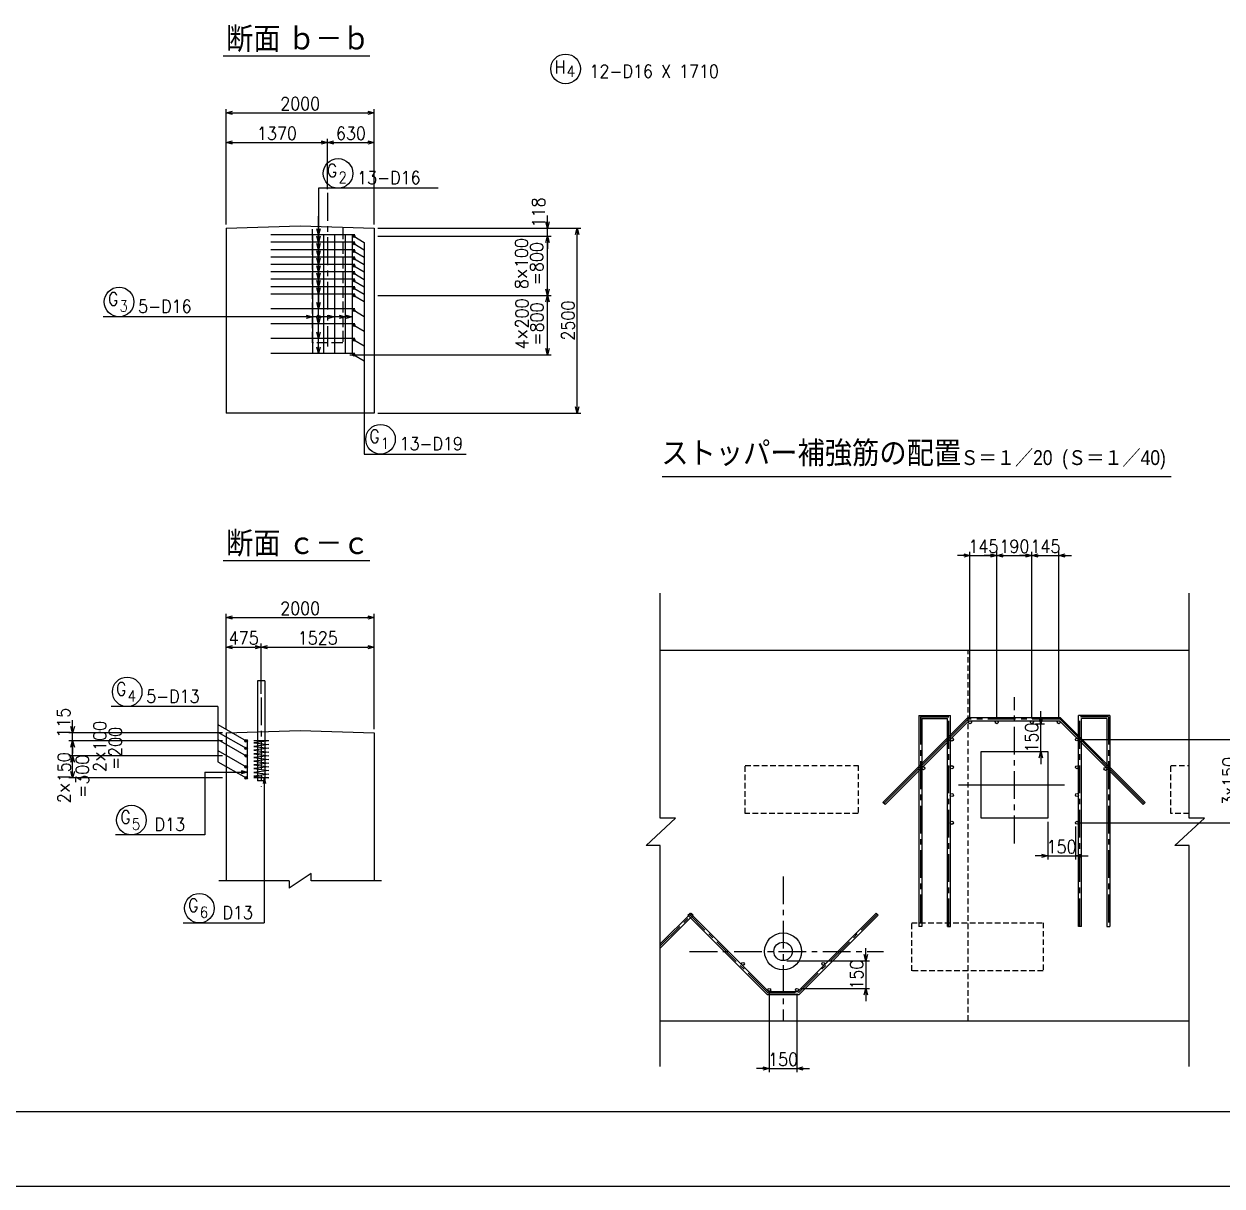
# Model space of a CAD drawing. Extents: x 88122 to 130172, y 30206 to 59906.
# Drawn here: x 104243 to 120431, y 30206 to 45902 of the extents above; entities that cross this region are included whole.
import ezdxf
from ezdxf.enums import TextEntityAlignment as Align

# ---------------------------------------------------------------- set-up
doc = ezdxf.new("R2010")
doc.units = 0
doc.header["$LTSCALE"] = 300
doc.header["$MEASUREMENT"] = 0
for name, pattern in [('CENTER', [2, 1.25, -0.25, 0.25, -0.25]), ('HASEN1', [3.3, 2.5, -0.8]), ('HIDDEN', [0.375, 0.25, -0.125])]:
    doc.linetypes.add(name, pattern=pattern)
doc.layers.get('0').update_dxf_attribs({"linetype": 'CONTINUOUS'})
doc.layers.get('DEFPOINTS').update_dxf_attribs({"linetype": 'CONTINUOUS'})
for name, color, linetype in [('1000', 3, 'CONTINUOUS'), ('1002', 1, 'CONTINUOUS'), ('丸ポチ', 2, 'CONTINUOUS'), ('寸法', 1, 'CONTINUOUS'), ('引き出し横', 1, 'CONTINUOUS'), ('引き出し縦', 1, 'CONTINUOUS'), ('支承部詳細図', 3, 'CONTINUOUS'), ('枠', 7, 'CONTINUOUS'), ('構造', 3, 'CONTINUOUS'), ('記号', 2, 'CONTINUOUS'), ('鉄筋', 2, 'CONTINUOUS'), ('鉄筋材料', 3, 'CONTINUOUS')]:
    doc.layers.add(name, color=color, linetype=linetype)
doc.styles.add('MS明朝', font='MS PMincho.ttf')
doc.styles.add('romans', font='ROMANS.shx', dxfattribs={"width": 0.9, "bigfont": 'EXTFONT.shx'})
doc.styles.add('ｽﾀｲﾙ1', font='ROMANS.shx', dxfattribs={"bigfont": 'EXTFONT.shx'})
doc.dimstyles.new('ST-50', dxfattribs={"dimscale": 50, "dimtxt": 3.5, "dimasz": 1.7, "dimexe": 1, "dimexo": 1, "dimgap": 1, "dimtad": 0, "dimdec": 0, "dimzin": 0, "dimdsep": 46, "dimtxsty": 'romans', "dimblk": 'OPEN30', "dimcen": 1, "dimdle": 3, "dimclrd": 1, "dimclre": 1, "dimclrt": 3, "dimaunit": 1, "dimadec": 0, "dimazin": 0, "dimtfac": 1, "dimtdec": 0, "dimtix": 1, "dimtmove": 2, "dimatfit": 3, "dimldrblk": 'OPEN30', "dimfxl": 0, "dimtvp": 0.7, "dimtolj": 1, "dimtzin": 0, "dimarcsym": 0})
doc.dimstyles.new('ST-50-20', dxfattribs={"dimscale": 50, "dimtxt": 3.5, "dimasz": 1.7, "dimexe": 1, "dimexo": 1, "dimgap": 1, "dimtad": 0, "dimdec": 0, "dimlfac": 0.4, "dimzin": 0, "dimdsep": 46, "dimtxsty": 'romans', "dimblk": 'OPEN30', "dimcen": 1, "dimdle": 3, "dimclrd": 1, "dimclre": 1, "dimclrt": 3, "dimaunit": 1, "dimadec": 0, "dimazin": 0, "dimtfac": 1, "dimtdec": 0, "dimtix": 1, "dimtmove": 2, "dimatfit": 3, "dimldrblk": 'OPEN30', "dimfxl": 0, "dimtvp": 0.7, "dimtolj": 1, "dimtzin": 0, "dimarcsym": 0})
doc.dimstyles.new('矢', dxfattribs={"dimscale": 50, "dimtxt": 3.5, "dimasz": 1.7, "dimexe": 1, "dimexo": 0.7, "dimgap": 0.09, "dimtad": 0, "dimdec": 0, "dimzin": 0, "dimdsep": 46, "dimtxsty": 'romans', "dimblk": 'OPEN30', "dimcen": 1, "dimdle": 1, "dimclrd": 1, "dimclre": 1, "dimclrt": 3, "dimaunit": 1, "dimadec": 0, "dimazin": 0, "dimtfac": 1, "dimtdec": 0, "dimtix": 1, "dimtmove": 2, "dimatfit": 3, "dimldrblk": 'OPEN30', "dimfxl": 0, "dimtvp": 0.7, "dimtolj": 1, "dimtzin": 0, "dimarcsym": 0})

# ---------------------------------------------------------------- blocks, each defined once
blk = doc.blocks.new('_Open30')
at = {"color": 0, "lineweight": -2}
for p, q in [((-1, 0.27), (0, 0)), ((0, 0), (-1, -0.27)), ((0, 0), (-1, 0))]:
    blk.add_line(p, q, dxfattribs=at)
blk = doc.blocks.new('*D33')
at = {"color": 1, "linetype": 'ByBlock'}
for p, q in [((106975, 43195), (106975, 44752)), ((107060, 44702), (108890, 44702)), ((108975, 43195), (108975, 44752))]:
    blk.add_line(p, q, dxfattribs=at)
at = {"layer": 'DEFPOINTS', "color": 0, "linetype": 'ByBlock'}
for p in [(108975, 44702), (106975, 43145), (108975, 43145)]:
    blk.add_point(p, dxfattribs=at)
at = {"color": 1, "linetype": 'ByBlock', "xscale": 85, "yscale": 85, "zscale": 85, "rotation": 180}
blk.add_blockref('_Open30', (106975, 44702), dxfattribs=at)
at = {"color": 1, "linetype": 'ByBlock', "xscale": 85, "yscale": 85, "zscale": 85}
blk.add_blockref('_Open30', (108975, 44702), dxfattribs=at)
at = {"color": 3, "linetype": 'ByBlock', "insert": (107975, 44824), "char_height": 175, "attachment_point": 5, "style": 'romans'}
blk.add_mtext('\\A1;2000', dxfattribs=at)
blk = doc.blocks.new('*D34')
at = {"layer": 'DEFPOINTS', "color": 0, "linetype": 'Continuous'}
for p in [(108975, 44302), (108345, 43620), (108975, 43145)]:
    blk.add_point(p, dxfattribs=at)
at = {"layer": '寸法', "color": 1, "linetype": 'Continuous', "lineweight": -2}
for p, q in [((108345, 43670), (108345, 44352)), ((108430, 44302), (108890, 44302)), ((108975, 43195), (108975, 44352))]:
    blk.add_line(p, q, dxfattribs=at)
at = {"layer": '寸法', "color": 1, "linetype": 'Continuous', "lineweight": -2, "xscale": 85, "yscale": 85, "zscale": 85, "rotation": 180}
blk.add_blockref('_Open30', (108345, 44302), dxfattribs=at)
at = {"layer": '寸法', "color": 1, "linetype": 'Continuous', "lineweight": -2, "xscale": 85, "yscale": 85, "zscale": 85}
blk.add_blockref('_Open30', (108975, 44302), dxfattribs=at)
at = {"layer": '寸法', "color": 3, "linetype": 'Continuous', "insert": (108660, 44424), "char_height": 175, "attachment_point": 5, "style": 'romans'}
blk.add_mtext('\\A1;630', dxfattribs=at)
blk = doc.blocks.new('*D35')
at = {"layer": 'DEFPOINTS', "color": 0, "linetype": 'Continuous'}
for p in [(108345, 44302), (108345, 43620), (106975, 43145)]:
    blk.add_point(p, dxfattribs=at)
at = {"layer": '寸法', "color": 1, "linetype": 'Continuous', "lineweight": -2}
for p, q in [((106975, 43195), (106975, 44352)), ((107060, 44302), (108260, 44302)), ((108345, 43670), (108345, 44352))]:
    blk.add_line(p, q, dxfattribs=at)
at = {"layer": '寸法', "color": 1, "linetype": 'Continuous', "lineweight": -2, "xscale": 85, "yscale": 85, "zscale": 85, "rotation": 180}
blk.add_blockref('_Open30', (106975, 44302), dxfattribs=at)
at = {"layer": '寸法', "color": 1, "linetype": 'Continuous', "lineweight": -2, "xscale": 85, "yscale": 85, "zscale": 85}
blk.add_blockref('_Open30', (108345, 44302), dxfattribs=at)
at = {"layer": '寸法', "color": 3, "linetype": 'Continuous', "insert": (107660, 44424), "char_height": 175, "attachment_point": 5, "style": 'romans'}
blk.add_mtext('\\A1;1370', dxfattribs=at)
blk = doc.blocks.new('*D36')
at = {"layer": 'DEFPOINTS', "color": 0, "linetype": 'Continuous'}
for p in [(108975, 43145), (111718, 43145), (108975, 40645)]:
    blk.add_point(p, dxfattribs=at)
at = {"layer": '寸法', "color": 1, "linetype": 'Continuous', "lineweight": -2}
for p, q in [((109025, 43145), (111768, 43145)), ((111718, 40730), (111718, 43060)), ((109025, 40645), (111768, 40645))]:
    blk.add_line(p, q, dxfattribs=at)
at = {"layer": '寸法', "color": 1, "linetype": 'Continuous', "lineweight": -2, "xscale": 85, "yscale": 85, "zscale": 85}
for p, rotation in [((111718, 43145), 90), ((111718, 40645), 270)]:
    blk.add_blockref('_Open30', p, dxfattribs=dict(at, rotation=rotation))
at = {"layer": '寸法', "color": 3, "linetype": 'Continuous', "insert": (111595, 41895), "char_height": 175, "attachment_point": 5, "rotation": 90, "style": 'romans'}
blk.add_mtext('\\A1;2500', dxfattribs=at)
blk = doc.blocks.new('*D39')
at = {"layer": 'DEFPOINTS', "color": 0, "linetype": 'Continuous'}
for p in [(109025, 42235), (111318, 42235), (108598, 41435)]:
    blk.add_point(p, dxfattribs=at)
at = {"layer": '寸法', "color": 1, "linetype": 'Continuous', "lineweight": -2}
for p, q in [((109075, 42235), (111368, 42235)), ((111318, 41520), (111318, 42150)), ((108648, 41435), (111368, 41435))]:
    blk.add_line(p, q, dxfattribs=at)
at = {"layer": '寸法', "color": 1, "linetype": 'Continuous', "lineweight": -2, "xscale": 85, "yscale": 85, "zscale": 85}
for p, rotation in [((111318, 42235), 90), ((111318, 41435), 270)]:
    blk.add_blockref('_Open30', p, dxfattribs=dict(at, rotation=rotation))
at = {"layer": '寸法', "color": 3, "linetype": 'Continuous', "insert": (111175, 41851), "char_height": 175, "attachment_point": 5, "rotation": 90, "style": 'romans'}
blk.add_mtext('\\A1;=800', dxfattribs=at)
blk = doc.blocks.new('*D38')
at = {"layer": 'DEFPOINTS', "color": 0, "linetype": 'Continuous'}
for p in [(108975, 43035), (111318, 43035), (108975, 42235)]:
    blk.add_point(p, dxfattribs=at)
at = {"layer": '寸法', "color": 1, "linetype": 'Continuous', "lineweight": -2}
for p, q in [((109025, 43035), (111368, 43035)), ((111318, 42320), (111318, 42950)), ((109025, 42235), (111368, 42235))]:
    blk.add_line(p, q, dxfattribs=at)
at = {"layer": '寸法', "color": 1, "linetype": 'Continuous', "lineweight": -2, "xscale": 85, "yscale": 85, "zscale": 85}
for p, rotation in [((111318, 43035), 90), ((111318, 42235), 270)]:
    blk.add_blockref('_Open30', p, dxfattribs=dict(at, rotation=rotation))
at = {"layer": '寸法', "color": 3, "linetype": 'Continuous', "insert": (111172, 42665), "char_height": 175, "attachment_point": 5, "rotation": 90, "style": 'romans'}
blk.add_mtext('\\A1;=800', dxfattribs=at)
blk = doc.blocks.new('*D37')
at = {"layer": 'DEFPOINTS', "color": 0, "linetype": 'Continuous'}
for p in [(108975, 43145), (111318, 43145), (108975, 43035)]:
    blk.add_point(p, dxfattribs=at)
at = {"layer": '寸法', "color": 1, "linetype": 'Continuous', "lineweight": -2}
for p, q in [((111318, 43230), (111318, 43315)), ((109025, 43145), (111368, 43145)), ((111318, 43035), (111318, 43145)), ((109025, 43035), (111368, 43035)), ((111318, 42950), (111318, 42865))]:
    blk.add_line(p, q, dxfattribs=at)
at = {"layer": '寸法', "color": 1, "linetype": 'Continuous', "lineweight": -2, "xscale": 85, "yscale": 85, "zscale": 85}
for p, rotation in [((111318, 43145), 270), ((111318, 43035), 90)]:
    blk.add_blockref('_Open30', p, dxfattribs=dict(at, rotation=rotation))
at = {"layer": '寸法', "color": 3, "linetype": 'Continuous', "insert": (111195, 43357), "char_height": 175, "attachment_point": 5, "rotation": 90, "style": 'romans'}
blk.add_mtext('\\A1;118', dxfattribs=at)
blk = doc.blocks.new('*D102')
at = {"color": 1, "linetype": 'ByBlock'}
for p, q in [((106925, 36218), (104851, 36218)), ((104901, 35868), (104901, 36218)), ((106925, 36018), (104851, 36018))]:
    blk.add_line(p, q, dxfattribs=at)
at = {"layer": 'DEFPOINTS', "color": 0, "linetype": 'ByBlock'}
for p in [(104901, 36218), (106975, 36218), (106975, 36018)]:
    blk.add_point(p, dxfattribs=at)
at = {"color": 3, "linetype": 'ByBlock', "insert": (105478, 36118), "char_height": 175, "attachment_point": 5, "rotation": 90, "style": 'romans'}
blk.add_mtext('\\A1;=200', dxfattribs=at)
blk = doc.blocks.new('*D101')
at = {"color": 1, "linetype": 'ByBlock'}
for p, q in [((106925, 36018), (104851, 36018)), ((104901, 35803), (104901, 35933)), ((106925, 35718), (104851, 35718))]:
    blk.add_line(p, q, dxfattribs=at)
at = {"layer": 'DEFPOINTS', "color": 0, "linetype": 'ByBlock'}
for p in [(104901, 36018), (106975, 36018), (106975, 35718)]:
    blk.add_point(p, dxfattribs=at)
at = {"color": 1, "linetype": 'ByBlock', "xscale": 85, "yscale": 85, "zscale": 85}
for p, rotation in [((104901, 36018), 90), ((104901, 35718), 270)]:
    blk.add_blockref('_Open30', p, dxfattribs=dict(at, rotation=rotation))
at = {"color": 3, "linetype": 'ByBlock', "insert": (105033, 35742), "char_height": 175, "attachment_point": 5, "rotation": 90, "style": 'romans'}
blk.add_mtext('\\A1;=300', dxfattribs=at)
blk = doc.blocks.new('*D103')
at = {"layer": 'DEFPOINTS', "color": 0, "linetype": 'Continuous'}
for p in [(104901, 36329), (106975, 36329), (106975, 36218)]:
    blk.add_point(p, dxfattribs=at)
at = {"layer": '寸法', "color": 1, "linetype": 'Continuous', "lineweight": -2}
for p, q in [((104901, 36414), (104901, 36499)), ((106925, 36329), (104851, 36329)), ((104901, 36218), (104901, 36329)), ((106925, 36218), (104851, 36218)), ((104901, 36133), (104901, 36048))]:
    blk.add_line(p, q, dxfattribs=at)
at = {"layer": '寸法', "color": 1, "linetype": 'Continuous', "lineweight": -2, "xscale": 85, "yscale": 85, "zscale": 85}
for p, rotation in [((104901, 36329), 270), ((104901, 36218), 90)]:
    blk.add_blockref('_Open30', p, dxfattribs=dict(at, rotation=rotation))
at = {"layer": '寸法', "color": 3, "linetype": 'Continuous', "insert": (104778, 36463), "char_height": 175, "attachment_point": 5, "rotation": 90, "style": 'romans'}
blk.add_mtext('\\A1;115', dxfattribs=at)
blk = doc.blocks.new('*D99')
at = {"layer": 'DEFPOINTS', "color": 0, "linetype": 'Continuous'}
for p in [(108975, 37486), (107450, 37029), (108975, 36329)]:
    blk.add_point(p, dxfattribs=at)
at = {"layer": '寸法', "color": 1, "linetype": 'Continuous', "lineweight": -2}
for p, q in [((107450, 37079), (107450, 37536)), ((107535, 37486), (108890, 37486)), ((108975, 36379), (108975, 37536))]:
    blk.add_line(p, q, dxfattribs=at)
at = {"layer": '寸法', "color": 1, "linetype": 'Continuous', "lineweight": -2, "xscale": 85, "yscale": 85, "zscale": 85, "rotation": 180}
blk.add_blockref('_Open30', (107450, 37486), dxfattribs=at)
at = {"layer": '寸法', "color": 1, "linetype": 'Continuous', "lineweight": -2, "xscale": 85, "yscale": 85, "zscale": 85}
blk.add_blockref('_Open30', (108975, 37486), dxfattribs=at)
at = {"layer": '寸法', "color": 3, "linetype": 'Continuous', "insert": (108212, 37609), "char_height": 175, "attachment_point": 5, "style": 'romans'}
blk.add_mtext('\\A1;1525', dxfattribs=at)
blk = doc.blocks.new('*D100')
at = {"layer": 'DEFPOINTS', "color": 0, "linetype": 'Continuous'}
for p in [(107450, 37486), (107450, 36804), (106975, 36329)]:
    blk.add_point(p, dxfattribs=at)
at = {"layer": '寸法', "color": 1, "linetype": 'Continuous', "lineweight": -2}
for p, q in [((106975, 36379), (106975, 37536)), ((107060, 37486), (107365, 37486)), ((107450, 36854), (107450, 37536))]:
    blk.add_line(p, q, dxfattribs=at)
at = {"layer": '寸法', "color": 1, "linetype": 'Continuous', "lineweight": -2, "xscale": 85, "yscale": 85, "zscale": 85, "rotation": 180}
blk.add_blockref('_Open30', (106975, 37486), dxfattribs=at)
at = {"layer": '寸法', "color": 1, "linetype": 'Continuous', "lineweight": -2, "xscale": 85, "yscale": 85, "zscale": 85}
blk.add_blockref('_Open30', (107450, 37486), dxfattribs=at)
at = {"layer": '寸法', "color": 3, "linetype": 'Continuous', "insert": (107212, 37609), "char_height": 175, "attachment_point": 5, "style": 'romans'}
blk.add_mtext('\\A1;475', dxfattribs=at)
blk = doc.blocks.new('*D98')
at = {"color": 1, "linetype": 'ByBlock'}
for p, q in [((106975, 36379), (106975, 37936)), ((107060, 37886), (108890, 37886)), ((108975, 36379), (108975, 37936))]:
    blk.add_line(p, q, dxfattribs=at)
at = {"layer": 'DEFPOINTS', "color": 0, "linetype": 'ByBlock'}
for p in [(108975, 37886), (106975, 36329), (108975, 36329)]:
    blk.add_point(p, dxfattribs=at)
at = {"color": 1, "linetype": 'ByBlock', "xscale": 85, "yscale": 85, "zscale": 85, "rotation": 180}
blk.add_blockref('_Open30', (106975, 37886), dxfattribs=at)
at = {"color": 1, "linetype": 'ByBlock', "xscale": 85, "yscale": 85, "zscale": 85}
blk.add_blockref('_Open30', (108975, 37886), dxfattribs=at)
at = {"color": 3, "linetype": 'ByBlock', "insert": (107975, 38009), "char_height": 175, "attachment_point": 5, "style": 'romans'}
blk.add_mtext('\\A1;2000', dxfattribs=at)
blk = doc.blocks.new('ARROW_1')
at = {"color": 0}
for p, q in [((0, 0), (-1, 0.2)), ((0, 0), (-1, -0.2)), ((-1, 0), (0, 0))]:
    blk.add_line(p, q, dxfattribs=at)
blk = doc.blocks.new('*D131')
at = {"layer": 'DEFPOINTS', "color": 0, "linetype": 'Continuous'}
for p in [(114500, 33250), (114687, 32875), (115617, 32875)]:
    blk.add_point(p, dxfattribs=at)
at = {"layer": '構造', "color": 1, "linetype": 'Continuous', "lineweight": -2}
for p, q in [((115617, 33335), (115617, 33420)), ((114550, 33250), (115667, 33250)), ((115617, 33250), (115617, 32875)), ((114737, 32875), (115667, 32875)), ((115617, 32790), (115617, 32705))]:
    blk.add_line(p, q, dxfattribs=at)
at = {"layer": '構造', "color": 1, "linetype": 'Continuous', "lineweight": -2, "xscale": 85, "yscale": 85, "zscale": 85}
for p, rotation in [((115617, 33250), 270), ((115617, 32875), 90)]:
    blk.add_blockref('_Open30', p, dxfattribs=dict(at, rotation=rotation))
at = {"layer": '構造', "color": 3, "linetype": 'Continuous', "insert": (115494, 33063), "char_height": 175, "attachment_point": 5, "rotation": 90, "style": 'romans'}
blk.add_mtext('\\A1;150', dxfattribs=at)
blk = doc.blocks.new('*D132')
at = {"layer": 'DEFPOINTS', "color": 0, "linetype": 'Continuous'}
for p in [(114312, 32855), (114687, 32855), (114687, 31794)]:
    blk.add_point(p, dxfattribs=at)
at = {"layer": '構造', "color": 1, "linetype": 'Continuous', "lineweight": -2}
for p, q in [((114312, 32805), (114312, 31744)), ((114687, 32805), (114687, 31744)), ((114227, 31794), (114142, 31794)), ((114312, 31794), (114687, 31794)), ((114772, 31794), (114857, 31794))]:
    blk.add_line(p, q, dxfattribs=at)
at = {"layer": '構造', "color": 1, "linetype": 'Continuous', "lineweight": -2, "xscale": 85, "yscale": 85, "zscale": 85}
blk.add_blockref('_Open30', (114312, 31794), dxfattribs=at)
at = {"layer": '構造', "color": 1, "linetype": 'Continuous', "lineweight": -2, "xscale": 85, "yscale": 85, "zscale": 85, "rotation": 180}
blk.add_blockref('_Open30', (114687, 31794), dxfattribs=at)
at = {"layer": '構造', "color": 3, "linetype": 'Continuous', "insert": (114500, 31917), "char_height": 175, "attachment_point": 5, "style": 'romans'}
blk.add_mtext('\\A1;150', dxfattribs=at)
blk = doc.blocks.new('*D133')
at = {"layer": 'DEFPOINTS', "color": 0, "linetype": 'Continuous'}
for p in [(118470, 36238), (120996, 36238), (118470, 35113)]:
    blk.add_point(p, dxfattribs=at)
at = {"layer": '構造', "color": 1, "linetype": 'Continuous', "lineweight": -2}
for p, q in [((118520, 36238), (121046, 36238)), ((120996, 35198), (120996, 36153)), ((118520, 35113), (121046, 35113))]:
    blk.add_line(p, q, dxfattribs=at)
at = {"layer": '構造', "color": 1, "linetype": 'Continuous', "lineweight": -2, "xscale": 85, "yscale": 85, "zscale": 85}
for p, rotation in [((120996, 36238), 90), ((120996, 35113), 270)]:
    blk.add_blockref('_Open30', p, dxfattribs=dict(at, rotation=rotation))
at = {"layer": '構造', "color": 3, "linetype": 'Continuous', "insert": (120669, 35675), "char_height": 175, "attachment_point": 5, "rotation": 90, "style": 'romans'}
blk.add_mtext('\\A1;3x150\\P=450', dxfattribs=at)
blk = doc.blocks.new('*D134')
at = {"layer": 'DEFPOINTS', "color": 0, "linetype": 'Continuous'}
for p in [(117387, 38724), (117025, 36470), (117387, 36470)]:
    blk.add_point(p, dxfattribs=at)
at = {"layer": '構造', "color": 1, "linetype": 'Continuous', "lineweight": -2}
for p, q in [((116940, 38724), (116855, 38724)), ((117025, 36520), (117025, 38774)), ((117025, 38724), (117387, 38724)), ((117387, 36520), (117387, 38774)), ((117472, 38724), (117557, 38724))]:
    blk.add_line(p, q, dxfattribs=at)
at = {"layer": '構造', "color": 1, "linetype": 'Continuous', "lineweight": -2, "xscale": 85, "yscale": 85, "zscale": 85}
blk.add_blockref('_Open30', (117025, 38724), dxfattribs=at)
at = {"layer": '構造', "color": 1, "linetype": 'Continuous', "lineweight": -2, "xscale": 85, "yscale": 85, "zscale": 85, "rotation": 180}
blk.add_blockref('_Open30', (117387, 38724), dxfattribs=at)
at = {"layer": '構造', "color": 3, "linetype": 'Continuous', "insert": (117206, 38847), "char_height": 175, "attachment_point": 5, "style": 'romans'}
blk.add_mtext('\\A1;145', dxfattribs=at)
blk = doc.blocks.new('*D135')
at = {"layer": 'DEFPOINTS', "color": 0, "linetype": 'Continuous'}
for p in [(117862, 38724), (117387, 36470), (117862, 36470)]:
    blk.add_point(p, dxfattribs=at)
at = {"layer": '構造', "color": 1, "linetype": 'Continuous', "lineweight": -2}
for p, q in [((117302, 38724), (117217, 38724)), ((117387, 36520), (117387, 38774)), ((117387, 38724), (117862, 38724)), ((117862, 36520), (117862, 38774)), ((117947, 38724), (118032, 38724))]:
    blk.add_line(p, q, dxfattribs=at)
at = {"layer": '構造', "color": 1, "linetype": 'Continuous', "lineweight": -2, "xscale": 85, "yscale": 85, "zscale": 85}
blk.add_blockref('_Open30', (117387, 38724), dxfattribs=at)
at = {"layer": '構造', "color": 1, "linetype": 'Continuous', "lineweight": -2, "xscale": 85, "yscale": 85, "zscale": 85, "rotation": 180}
blk.add_blockref('_Open30', (117862, 38724), dxfattribs=at)
at = {"layer": '構造', "color": 3, "linetype": 'Continuous', "insert": (117625, 38847), "char_height": 175, "attachment_point": 5, "style": 'romans'}
blk.add_mtext('\\A1;190', dxfattribs=at)
blk = doc.blocks.new('*D136')
at = {"layer": 'DEFPOINTS', "color": 0, "linetype": 'Continuous'}
for p in [(118225, 38724), (117862, 36470), (118225, 36470)]:
    blk.add_point(p, dxfattribs=at)
at = {"layer": '構造', "color": 1, "linetype": 'Continuous', "lineweight": -2}
for p, q in [((117777, 38724), (117692, 38724)), ((117862, 36520), (117862, 38774)), ((117862, 38724), (118225, 38724)), ((118225, 36520), (118225, 38774)), ((118310, 38724), (118395, 38724))]:
    blk.add_line(p, q, dxfattribs=at)
at = {"layer": '構造', "color": 1, "linetype": 'Continuous', "lineweight": -2, "xscale": 85, "yscale": 85, "zscale": 85}
blk.add_blockref('_Open30', (117862, 38724), dxfattribs=at)
at = {"layer": '構造', "color": 1, "linetype": 'Continuous', "lineweight": -2, "xscale": 85, "yscale": 85, "zscale": 85, "rotation": 180}
blk.add_blockref('_Open30', (118225, 38724), dxfattribs=at)
at = {"layer": '構造', "color": 3, "linetype": 'Continuous', "insert": (118044, 38847), "char_height": 175, "attachment_point": 5, "style": 'romans'}
blk.add_mtext('\\A1;145', dxfattribs=at)
blk = doc.blocks.new('*D137')
at = {"layer": 'DEFPOINTS', "color": 0, "linetype": 'Continuous'}
for p in [(118075, 35175), (118450, 35113), (118450, 34666)]:
    blk.add_point(p, dxfattribs=at)
at = {"layer": '構造', "color": 1, "linetype": 'Continuous', "lineweight": -2}
for p, q in [((118075, 35125), (118075, 34616)), ((118450, 35063), (118450, 34616)), ((117990, 34666), (117905, 34666)), ((118075, 34666), (118450, 34666)), ((118535, 34666), (118620, 34666))]:
    blk.add_line(p, q, dxfattribs=at)
at = {"layer": '構造', "color": 1, "linetype": 'Continuous', "lineweight": -2, "xscale": 85, "yscale": 85, "zscale": 85}
blk.add_blockref('_Open30', (118075, 34666), dxfattribs=at)
at = {"layer": '構造', "color": 1, "linetype": 'Continuous', "lineweight": -2, "xscale": 85, "yscale": 85, "zscale": 85, "rotation": 180}
blk.add_blockref('_Open30', (118450, 34666), dxfattribs=at)
at = {"layer": '構造', "color": 3, "linetype": 'Continuous', "insert": (118262, 34788), "char_height": 175, "attachment_point": 5, "style": 'romans'}
blk.add_mtext('\\A1;150', dxfattribs=at)
blk = doc.blocks.new('*D138')
at = {"layer": 'DEFPOINTS', "color": 0, "linetype": 'Continuous'}
for p in [(117862, 36450), (117981, 36450), (117625, 36075)]:
    blk.add_point(p, dxfattribs=at)
at = {"layer": '構造', "color": 1, "linetype": 'Continuous', "lineweight": -2}
for p, q in [((117981, 36535), (117981, 36620)), ((117912, 36450), (118031, 36450)), ((117981, 36075), (117981, 36450)), ((117675, 36075), (118031, 36075)), ((117981, 35990), (117981, 35905))]:
    blk.add_line(p, q, dxfattribs=at)
at = {"layer": '構造', "color": 1, "linetype": 'Continuous', "lineweight": -2, "xscale": 85, "yscale": 85, "zscale": 85}
for p, rotation in [((117981, 36450), 270), ((117981, 36075), 90)]:
    blk.add_blockref('_Open30', p, dxfattribs=dict(at, rotation=rotation))
at = {"layer": '構造', "color": 3, "linetype": 'Continuous', "insert": (117859, 36263), "char_height": 175, "attachment_point": 5, "rotation": 90, "style": 'romans'}
blk.add_mtext('\\A1;150', dxfattribs=at)

msp = doc.modelspace()

# ---------------------------------------------------------------- linework, layer by layer
at = {"color": 1, "linetype": 'Continuous'}
for p, q in [((116999.8, 36510.3), (115863.1, 35373.6)), ((118242.2, 36510.3), (119380.1, 35372.3)), ((116871.2, 35625.3), (118302.2, 35625.3)), ((113284.8, 33864.4), (113256.5, 33892.7)), ((115784.8, 33864.4), (115756.5, 33892.7))]:
    msp.add_line(p, q, dxfattribs=at)
at = {"color": 2, "linetype": 'Continuous'}
for centre in [(117024.8, 36470.3), (117387.3, 36470.3), (117862.3, 36470.3), (118224.8, 36470.3), (118469.8, 36237.8), (116395.8, 35849.4), (118469.8, 35862.8), (118855.3, 35840.5), (118469.8, 35487.8), (118469.8, 35112.8), (114312.3, 32855.3), (114687.3, 32855.3)]:
    msp.add_circle(centre, 20, dxfattribs=at)
at = {"layer": '1000', "linetype": 'Continuous', "ltscale": 50}
for p, q in [((107399.7, 37029.1), (107399.7, 35679.1)), ((107499.7, 37029.1), (107399.7, 37029.1)), ((107499.7, 37029.1), (107499.7, 35679.1)), ((107499.7, 35679.1), (107399.7, 35679.1))]:
    msp.add_line(p, q, dxfattribs=at)
at = {"layer": '1002', "color": 1, "linetype": 'Continuous'}
msp.add_line((106864, 36681), (106864, 35937.9), dxfattribs=at)
at = {"layer": '丸ポチ', "linetype": 'Continuous'}
for p, q in [((108711.7, 43053.3), (107579.7, 43053.3)), ((108711.7, 42953.3), (107579.7, 42953.3)), ((108711.7, 42853.3), (107579.7, 42853.3)), ((108711.7, 42753.3), (107579.7, 42753.3)), ((108711.7, 42653.3), (107579.7, 42653.3)), ((108711.7, 42553.3), (107579.7, 42553.3)), ((108711.7, 42453.3), (107579.7, 42453.3)), ((108711.7, 42353.3), (107579.7, 42353.3)), ((108711.7, 42253.3), (107579.7, 42253.3)), ((108711.7, 42053.3), (107579.7, 42053.3)), ((108711.7, 41853.3), (107579.7, 41853.3)), ((108711.7, 41653.3), (107579.7, 41653.3)), ((108711.7, 41453.3), (107579.7, 41453.3)), ((107264.7, 35718.5), (107264.7, 36218.5)), ((107549.7, 36218.5), (107349.7, 36218.5)), ((107549.7, 36218.5), (107349.7, 36193.5)), ((107349.7, 36193.5), (107549.7, 36168.5)), ((107549.7, 36168.5), (107349.7, 36143.5)), ((107349.7, 36143.5), (107549.7, 36118.5)), ((107549.7, 36118.5), (107349.7, 36093.5)), ((107349.7, 36093.5), (107549.7, 36068.5)), ((107549.7, 36068.5), (107349.7, 36043.5)), ((107349.7, 36043.5), (107549.7, 36018.5)), ((107549.7, 36018.5), (107349.7, 35993.5)), ((107349.7, 35993.5), (107549.7, 35968.5)), ((107549.7, 35968.5), (107349.7, 35943.5)), ((107349.7, 35943.5), (107549.7, 35918.5)), ((107549.7, 35918.5), (107349.7, 35893.5)), ((107349.7, 35893.5), (107549.7, 35868.5)), ((107549.7, 35868.5), (107349.7, 35843.5)), ((107349.7, 35843.5), (107549.7, 35818.5)), ((107549.7, 35818.5), (107349.7, 35793.5)), ((107349.7, 35793.5), (107549.7, 35768.5)), ((107549.7, 35768.5), (107349.7, 35743.5)), ((107349.7, 35743.5), (107549.7, 35718.5)), ((107549.7, 35718.5), (107349.7, 35718.5))]:
    msp.add_line(p, q, dxfattribs=at)
for centre, radius in [((108698.2, 43034.8), 17.5), ((108698.2, 42934.8), 17.5), ((108698.2, 43034.8), 8.75), ((108698.2, 42934.8), 8.75), ((108698.2, 42834.8), 17.5), ((108698.2, 42734.8), 17.5), ((108698.2, 42834.8), 8.75), ((108698.2, 42734.8), 8.75), ((108698.2, 42634.8), 17.5), ((108698.2, 42634.8), 8.75), ((108698.2, 42534.8), 17.5), ((108698.2, 42434.8), 17.5), ((108698.2, 42534.8), 8.75), ((108698.2, 42434.8), 8.75), ((108698.2, 42334.8), 17.5), ((108698.2, 42234.8), 17.5), ((108698.2, 42334.8), 8.75), ((108698.2, 42234.8), 8.75), ((108698.2, 42034.8), 17.5), ((108698.2, 42034.8), 8.75), ((108698.2, 41834.8), 17.5), ((108698.2, 41834.8), 8.75), ((108698.2, 41634.8), 17.5), ((108698.2, 41634.8), 8.75), ((108698.2, 41434.8), 17.5), ((108698.2, 41434.8), 8.75), ((107244.2, 36218.4), 17.5), ((107244.2, 36118.4), 17.5), ((107244.2, 36218.4), 8.75), ((107244.2, 36118.4), 8.75), ((116779.8, 36237.8), 21.9), ((107244.2, 36018.4), 17.5), ((107244.2, 36018.4), 8.75), ((107244.2, 35868.4), 17.5), ((107244.2, 35868.4), 8.75), ((116779.8, 35862.8), 21.9), ((107244.2, 35718.4), 17.5), ((107244.2, 35718.4), 8.75), ((116779.8, 35487.8), 21.9), ((116779.8, 35112.8), 21.9)]:
    msp.add_circle(centre, radius, dxfattribs=at)
at = {"layer": '引き出し横', "linetype": 'Continuous'}
for p, q in [((108677.7, 41947.3), (105311.4, 41947.3)), ((106864, 36681), (105422.7, 36681)), ((106688.6, 35796.2), (107264.7, 35796.2)), ((106688.6, 34949.1), (105480, 34949.1))]:
    msp.add_line(p, q, dxfattribs=at)
for centre in [(105528.2, 42147.3), (105637.6, 36881), (105694.9, 35149.1)]:
    msp.add_circle(centre, 200, dxfattribs=at)
at = {"layer": '引き出し縦', "linetype": 'Continuous'}
for p, q in [((108698.2, 43034.8), (108840.8, 42952.5)), ((108698.2, 42934.8), (108840.8, 42852.5)), ((108840.8, 42952.5), (108840.8, 40093.3)), ((108698.2, 42834.8), (108840.8, 42752.5)), ((108698.2, 42734.8), (108840.8, 42652.5)), ((108698.2, 42634.8), (108840.8, 42552.5)), ((108698.2, 42534.8), (108840.8, 42452.5)), ((108698.2, 42434.8), (108840.8, 42352.5)), ((108698.2, 42334.8), (108840.8, 42252.5)), ((108698.2, 42234.8), (108840.8, 42152.5)), ((108698.2, 42034.8), (108840.8, 41952.5)), ((108698.2, 41834.8), (108840.8, 41752.5)), ((108698.2, 41634.8), (108840.8, 41552.5)), ((108698.2, 41434.8), (108840.8, 41352.5)), ((108840.8, 40093.3), (110218.9, 40093.3)), ((106864, 36437.9), (107244.2, 36218.4)), ((106864, 36337.9), (107244.2, 36118.4)), ((106864, 36237.9), (107244.2, 36018.4)), ((106864, 36087.9), (107244.2, 35868.4)), ((106864, 35937.9), (107244.2, 35718.4)), ((106688.6, 35796.2), (106688.6, 34949.1)), ((107490.3, 35668.5), (107490.3, 33759.1)), ((106393.1, 33759.1), (107490.3, 33759.1))]:
    msp.add_line(p, q, dxfattribs=at)
at = {"layer": '引き出し縦', "linetype": 'Continuous', "flags": 128}
msp.add_lwpolyline([(109840.7, 43684.7), (108221.4, 43684.7), (108221.4, 42053.3)], dxfattribs=at)
at = {"layer": '引き出し縦', "linetype": 'Continuous'}
for centre in [(108486.8, 43883.3), (109060.7, 40293.3), (106613, 33959.1)]:
    msp.add_circle(centre, 200, dxfattribs=at)
at = {"layer": '支承部詳細図', "color": 1, "linetype": 'CENTER'}
for p, q in [((108344.7, 43620.2), (108344.7, 41545.6)), ((107449.7, 36804.5), (107449.7, 35598.5)), ((117624.8, 34834.4), (117624.8, 36809.3)), ((116354.8, 36542.8), (116354.8, 33712.8)), ((116739.8, 33712.8), (116739.8, 36542.8)), ((118242.2, 36510.3), (116999.8, 36510.3)), ((118509.8, 33712.8), (118509.8, 36542.8)), ((118894.8, 36542.8), (118509.8, 36542.8)), ((118894.8, 36542.8), (118894.8, 33712.8)), ((114499.8, 34388.9), (114499.8, 32437.8)), ((112840.3, 33448.3), (113270.6, 33878.6)), ((114292.3, 32815.3), (113229, 33878.6)), ((114707.3, 32815.3), (115770.6, 33878.6)), ((113237.2, 33375.3), (115854.5, 33375.3)), ((114292.3, 32815.3), (114707.3, 32815.3))]:
    msp.add_line(p, q, dxfattribs=at)
at = {"layer": '支承部詳細図', "color": 1, "linetype": 'Continuous'}
msp.add_line((116354.8, 36542.8), (116739.8, 36542.8), dxfattribs=at)
at = {"layer": '支承部詳細図', "color": 2, "linetype": 'Continuous'}
for p, q in [((116374.8, 36522.8), (116374.8, 33712.8)), ((116719.8, 33712.8), (116719.8, 36522.8)), ((116759.8, 33712.8), (116759.8, 36562.8)), ((118489.8, 33712.8), (118489.8, 36562.8)), ((118529.8, 33712.8), (118529.8, 36522.8)), ((116374.8, 33712.8), (116334.8, 33712.8)), ((116719.8, 33712.8), (116759.8, 33712.8)), ((118529.8, 33712.8), (118489.8, 33712.8)), ((118874.8, 33712.8), (118914.8, 33712.8))]:
    msp.add_line(p, q, dxfattribs=at)
at = {"layer": '枠', "color": 1, "linetype": 'Continuous', "flags": 128}
msp.add_lwpolyline([(88122, 59906.2), (88122, 30206.2), (130172, 30206.2), (130172, 59906.2), (88122, 59906.2)], dxfattribs=at)
at = {"layer": '枠', "color": 2, "linetype": 'Continuous', "flags": 128}
msp.add_lwpolyline([(89622, 31206.2), (89622, 58906.2), (129172, 58906.2), (129172, 31206.2), (89622, 31206.2)], dxfattribs=at)
at = {"layer": '構造', "linetype": 'Continuous'}
for p, q in [((106974.7, 43144.8), (107974.7, 43174.8)), ((106974.7, 43144.8), (106974.7, 40644.8)), ((107974.7, 43174.8), (108974.7, 43144.8)), ((108974.7, 43144.8), (108974.7, 40644.8)), ((108974.7, 40644.8), (106974.7, 40644.8)), ((112840.3, 35176.2), (112840.3, 38213.6)), ((119985.2, 35176.2), (119985.2, 38213.6)), ((119985.2, 37437.8), (112840.3, 37437.8)), ((106974.7, 36329.1), (107974.7, 36359.1)), ((106974.7, 36329.1), (106974.7, 34329.1)), ((107974.7, 36359.1), (108974.7, 36329.1)), ((108974.7, 36329.1), (108974.7, 34329.1)), ((112649.9, 34806.9), (113048, 35176.2)), ((113048, 35176.2), (112840.3, 35176.2)), ((119794.7, 34806.9), (120192.8, 35176.2)), ((120192.8, 35176.2), (119985.2, 35176.2)), ((112840.3, 34806.9), (112649.9, 34806.9)), ((112840.3, 31820.7), (112840.3, 34806.9)), ((119985.2, 34806.9), (119794.7, 34806.9)), ((119985.2, 31820.7), (119985.2, 34806.9)), ((112840.3, 32437.8), (119985.2, 32437.8))]:
    msp.add_line(p, q, dxfattribs=at)
at = {"layer": '構造', "linetype": 'HASEN1', "ltscale": 0.2}
for p, q in [((108139.7, 41594.8), (108139.7, 43144.8)), ((108549.7, 43144.8), (108549.7, 41594.8)), ((108549.7, 41594.8), (108139.7, 41594.8))]:
    msp.add_line(p, q, dxfattribs=at)
at = {"layer": '構造', "linetype": 'HIDDEN'}
msp.add_line((116999.8, 32437.8), (116999.8, 37437.8), dxfattribs=at)
at = {"layer": '構造', "color": 1, "linetype": 'Continuous'}
for p, q in [((107824.7, 34329.1), (106874.7, 34329.1)), ((108124.7, 34429.1), (107824.7, 34229.1)), ((107824.7, 34329.1), (107824.7, 34229.1)), ((108124.7, 34329.1), (108124.7, 34429.1)), ((109074.7, 34329.1), (108124.7, 34329.1))]:
    msp.add_line(p, q, dxfattribs=at)
at = {"layer": '構造', "linetype": 'Continuous'}
msp.add_lwpolyline([(118074.8, 35175.3), (117174.8, 35175.3), (117174.8, 36075.3), (118074.8, 36075.3)], close=True, dxfattribs=at)
at = {"layer": '構造', "linetype": 'HIDDEN'}
for points in [[(115512.3, 35237.8), (113987.3, 35237.8), (113987.3, 35887.8), (115512.3, 35887.8)], [(118012.3, 33112.8), (116237.3, 33112.8), (116237.3, 33762.8), (118012.3, 33762.8)]]:
    msp.add_lwpolyline(points, close=True, dxfattribs=at)
msp.add_lwpolyline([(119985.2, 35237.8), (119737.3, 35237.8), (119737.3, 35887.8), (119985.2, 35887.8)], dxfattribs=at)
at = {"layer": '構造', "linetype": 'Continuous'}
msp.add_circle((114499.8, 33375.3), 125, dxfattribs=at)
at = {"layer": '記号', "linetype": 'Continuous'}
for p, q in [((106935, 45473.1), (108914.4, 45473.1)), ((112866.6, 39791.4), (119745.6, 39791.4)), ((106935, 38657.3), (108914.4, 38657.3))]:
    msp.add_line(p, q, dxfattribs=at)
at = {"layer": '鉄筋'}
for p, q in [((108139.7, 43053.3), (108139.7, 41453.3)), ((108289.7, 43053.3), (108289.7, 41453.3)), ((108439.7, 43053.3), (108439.7, 41453.3)), ((108585.1, 43053.3), (108585.1, 41453.3)), ((108677.7, 43053.3), (108677.7, 41453.3)), ((116991.5, 36530.3), (115849, 35387.7)), ((117008.1, 36490.3), (115877.3, 35359.4)), ((116333, 36562.8), (116334.8, 33712.8)), ((116333, 36562.8), (116759.8, 36562.8)), ((116374.8, 36522.8), (116719.8, 36522.8)), ((118250.4, 36530.3), (116991.5, 36530.3)), ((117008.1, 36490.3), (118233.9, 36490.3)), ((118233.9, 36490.3), (119365.9, 35358.2)), ((118250.4, 36530.3), (119394.2, 35386.5)), ((118916.6, 36562.8), (118489.8, 36562.8)), ((118874.8, 36522.8), (118529.8, 36522.8)), ((118874.8, 36522.8), (118874.8, 33712.8)), ((118916.6, 36562.8), (118914.8, 33712.8)), ((115877.3, 35359.4), (115849, 35387.7)), ((119365.9, 35358.2), (119394.2, 35386.5)), ((112840.3, 33476.5), (113256.5, 33892.7)), ((112840.3, 33420), (113284.8, 33864.4)), ((113214.8, 33864.4), (113243.1, 33892.7)), ((114284, 32795.3), (113214.8, 33864.4)), ((114300.6, 32835.3), (113243.1, 33892.7)), ((114699, 32835.3), (115756.5, 33892.7)), ((114715.6, 32795.3), (115784.8, 33864.4)), ((114284, 32795.3), (114715.6, 32795.3)), ((114300.6, 32835.3), (114699, 32835.3))]:
    msp.add_line(p, q, dxfattribs=at)
for centre, radius in [((114499.8, 33375.3), 250), ((113957, 33207.1), 20), ((115042.6, 33207.1), 20)]:
    msp.add_circle(centre, radius, dxfattribs=at)
at = {"layer": '鉄筋材料', "color": 1, "linetype": 'Continuous'}
msp.add_circle((111561.4, 45294.7), 200, dxfattribs=at)

# ---------------------------------------------------------------- block references
at = {"layer": '1002', "color": 1, "linetype": 'Continuous', "ltscale": 50, "xscale": -75, "yscale": 75, "zscale": 75, "rotation": 270}
msp.add_blockref('ARROW_1', (107490.3, 35718.5), dxfattribs=at)
at = {"layer": '引き出し横', "color": 1, "linetype": 'Continuous', "extrusion": (0, 0, -1), "xscale": -85, "yscale": 85, "zscale": 85}
msp.add_blockref('_Open30', (-107264.7, 35796.2), dxfattribs=at)

# ---------------------------------------------------------------- texts
at = {"layer": '寸法', "color": 3, "linetype": 'Continuous', "style": 'romans', "width": 0.9}
for s, p in [('8×100', (111053, 42665.2)), ('4×200', (111059.5, 41851.4)), ('2×100', (105356, 36144.9)), ('2×150', (104873.5, 35721.1))]:
    msp.add_text(s, height=175, rotation=90, dxfattribs=at).set_placement(p, align=Align.CENTER)
at = {"layer": '引き出し横', "color": 3, "style": 'ｽﾀｲﾙ1', "width": 0.9}
for s, height, p in [('G', 175, (105376.8, 42099.5)), ('3', 150, (105532.4, 42017.4)), ('5-D16', 175, (105784.9, 42001)), ('G', 175, (105486.2, 36833.3)), ('5-D13', 175, (105894.4, 36734.8)), ('4', 150, (105641.9, 36751.2)), ('G', 175, (105543.5, 35101.4)), ('5', 150, (105699.2, 35019.3)), ('D13', 175, (106007.5, 35002.8))]:
    msp.add_text(s, height=height, dxfattribs=at).set_placement(p)
at = {"layer": '引き出し縦', "color": 3, "style": 'ｽﾀｲﾙ1', "width": 0.9}
for s, height, p in [('G', 175, (108335.5, 43835.1)), ('2', 150, (108491.4, 43753.5)), ('13-D16', 175, (108744, 43737.7))]:
    msp.add_text(s, height=height, rotation=0.15415, dxfattribs=at).set_placement(p)
for s, height, p in [('G', 175, (108909.3, 40245.6)), ('1', 150, (109064.9, 40163.5)), ('13-D19', 175, (109317.4, 40147)), ('G', 175, (106461.6, 33911.3)), ('6', 150, (106617.3, 33829.3)), ('D13', 175, (106925.6, 33812.8))]:
    msp.add_text(s, height=height, dxfattribs=at).set_placement(p)
at = {"layer": '記号', "style": 'MS明朝', "width": 0.9}
for s, p in [('断面 ｂ－ｂ', (107943.8, 45558.1)), ('ストッパー補強筋の配置', (114879.9, 39961.4)), ('断面 ｃ－ｃ', (107943.8, 38742.3))]:
    msp.add_text(s, height=300, dxfattribs=at).set_placement(p, align=Align.CENTER)
at = {"layer": '記号', "color": 2, "style": 'MS明朝', "width": 0.9}
msp.add_text('Ｓ＝１／20  (Ｓ＝１／40)', height=200, dxfattribs=at).set_placement((118283.9, 39944.8), align=Align.CENTER)
at = {"layer": '鉄筋材料', "color": 3, "style": 'ｽﾀｲﾙ1', "width": 0.9}
for s, height, p in [('H', 175, (111411.7, 45232.2)), ('4', 150, (111576.4, 45188.5))]:
    msp.add_text(s, height=height, dxfattribs=at).set_placement(p)
at = {"layer": '鉄筋材料', "style": 'romans', "width": 0.9}
msp.add_text('12-D16 X 1710', height=175, dxfattribs=at).set_placement((111883.5, 45175.6))

# ---------------------------------------------------------------- dimensions: what is measured, and where the dimension line sits
at = {"layer": '寸法', "linetype": 'Continuous'}
for base, p1, p2, picture, middle in [((108974.7, 44702), (106974.7, 43144.8), (108974.7, 43144.8), '*D33', (107974.7, 44824.5)), ((108344.7, 44302), (106974.7, 43144.8), (108344.7, 43620.2), '*D35', (107659.7, 44424.5)), ((108974.7, 44302), (108344.7, 43620.2), (108974.7, 43144.8), '*D34', (108659.7, 44424.5)), ((108974.7, 37886.2), (106974.7, 36329.1), (108974.7, 36329.1), '*D98', (107974.7, 38008.7)), ((108974.7, 37486.2), (107449.7, 37029.1), (108974.7, 36329.1), '*D99', (108212.2, 37608.7))]:
    dim = msp.add_linear_dim(base=base, p1=p1, p2=p2, dimstyle='ST-50', dxfattribs=at)
    dim.commit()
    dim.dimension.update_dxf_attribs({"geometry": picture, "text_midpoint": middle})
for base, p1, p2, angle, text, picture, middle in [((111317.8, 43144.8), (108974.7, 43034.8), (108974.7, 43144.8), 90, '118', '*D37', (111195.3, 43357.2)), ((111317.8, 43034.8), (108974.7, 42234.8), (108974.7, 43034.8), 90, '=<>', '*D38', (111172.2, 42664.9)), ((111317.8, 42234.8), (108598.2, 41434.8), (109024.7, 42234.8), 90, '=<>', '*D39', (111175.3, 41851.4)), ((104900.9, 36329.1), (106974.7, 36218.5), (106974.7, 36329.1), 270, '115', '*D103', (104778.4, 36462.8)), ((104900.9, 36018.4), (106974.7, 35718.4), (106974.7, 36018.4), 270, '=<>', '*D101', (105032.5, 35742.3))]:
    dim = msp.add_linear_dim(base=base, p1=p1, p2=p2, angle=angle, text=text, dimstyle='ST-50', dxfattribs=at)
    dim.commit()
    dim.dimension.update_dxf_attribs({"geometry": picture, "text_midpoint": middle, "dimtype": 160})
dim = msp.add_linear_dim(base=(111717.8, 43144.8), p1=(108974.7, 40644.8), p2=(108974.7, 43144.8), angle=90, dimstyle='ST-50', dxfattribs=at)
dim.commit()
dim.dimension.update_dxf_attribs({"geometry": '*D36', "text_midpoint": (111595.3, 41894.8)})
dim = msp.add_linear_dim(base=(107449.7, 37486.2), p1=(106974.7, 36329.1), p2=(107449.7, 36804.5), dimstyle='ST-50', dxfattribs=at)
dim.commit()
dim.dimension.update_dxf_attribs({"geometry": '*D100', "text_midpoint": (107212.4, 37608.7), "dimtype": 160})
dim = msp.add_linear_dim(base=(104900.9, 36218.5), p1=(106974.7, 36018.4), p2=(106974.7, 36218.5), angle=270, text='=<>', dimstyle='ST-50', override={"dimblk1": 'NONE', "dimblk2": 'NONE', "dimsah": 1}, dxfattribs=at)
dim.commit()
dim.dimension.update_dxf_attribs({"geometry": '*D102', "text_midpoint": (105477.9, 36118.5), "dimtype": 160})
at = {"layer": '構造', "color": 1, "linetype": 'Continuous'}
for base, p1, p2, picture, middle in [((117387.3, 38724.1), (117024.8, 36470.3), (117387.3, 36470.3), '*D134', (117206.1, 38846.6)), ((117862.3, 38724.1), (117387.3, 36470.3), (117862.3, 36470.3), '*D135', (117624.8, 38846.6)), ((118224.8, 38724.1), (117862.3, 36470.3), (118224.8, 36470.3), '*D136', (118043.6, 38846.6)), ((118449.8, 34665.8), (118074.8, 35175.3), (118449.8, 35112.8), '*D137', (118262.3, 34788.3)), ((114687.3, 31794.3), (114312.3, 32855.3), (114687.3, 32855.3), '*D132', (114499.8, 31916.8))]:
    dim = msp.add_linear_dim(base=base, p1=p1, p2=p2, dimstyle='ST-50-20', dxfattribs=at)
    dim.commit()
    dim.dimension.update_dxf_attribs({"geometry": picture, "text_midpoint": middle})
for base, p1, p2, picture, middle in [((117981.4, 36450.3), (117624.8, 36075.3), (117862.3, 36450.3), '*D138', (117858.9, 36262.8)), ((115616.6, 32875.3), (114499.8, 33250.3), (114687.3, 32875.3), '*D131', (115494.1, 33062.8))]:
    dim = msp.add_linear_dim(base=base, p1=p1, p2=p2, angle=270, dimstyle='ST-50-20', dxfattribs=at)
    dim.commit()
    dim.dimension.update_dxf_attribs({"geometry": picture, "text_midpoint": middle})
dim = msp.add_linear_dim(base=(120995.9, 36237.8), p1=(118469.8, 35112.8), p2=(118469.8, 36237.8), angle=270, text='3x150\\P=<>', dimstyle='ST-50-20', dxfattribs=at)
dim.commit()
dim.dimension.update_dxf_attribs({"geometry": '*D133', "text_midpoint": (120669.3, 35675.3)})

# ---------------------------------------------------------------- leaders
at = {"layer": '引き出し縦', "color": 1, "linetype": 'Continuous'}
for points in [[(108221.4, 43052.2), (108221.4, 43308.1)], [(108221.4, 42952.2), (108221.4, 43208.1)], [(108221.4, 42852.2), (108221.4, 43108.1)], [(108221.4, 42752.2), (108221.4, 43008.1)], [(108221.4, 42652.2), (108221.4, 42908.1)], [(108221.4, 42552.2), (108221.4, 42808.1)], [(108221.4, 42452.2), (108221.4, 42708.1)], [(108221.4, 42352.2), (108221.4, 42608.1)], [(108221.4, 42252.2), (108221.4, 42508.1)], [(108221.4, 42053.5), (108221.4, 42309.4)], [(108221.4, 41853.5), (108221.4, 42109.4)], [(108139.7, 41947.3), (107883.8, 41947.3)], [(108287.4, 41947.3), (108031.5, 41947.3)], [(108438.9, 41947.3), (108183, 41947.3)], [(108586.6, 41947.3), (108330.8, 41947.3)], [(108676.4, 41947.3), (108420.5, 41947.3)], [(108221.4, 41653.5), (108221.4, 41909.4)], [(108221.4, 41453.5), (108221.4, 41709.4)]]:
    msp.add_leader(points, dimstyle='矢', override={"dimgap": 0.09, "dimtad": 0}, dxfattribs=at)

doc.saveas('drawing.dxf')
